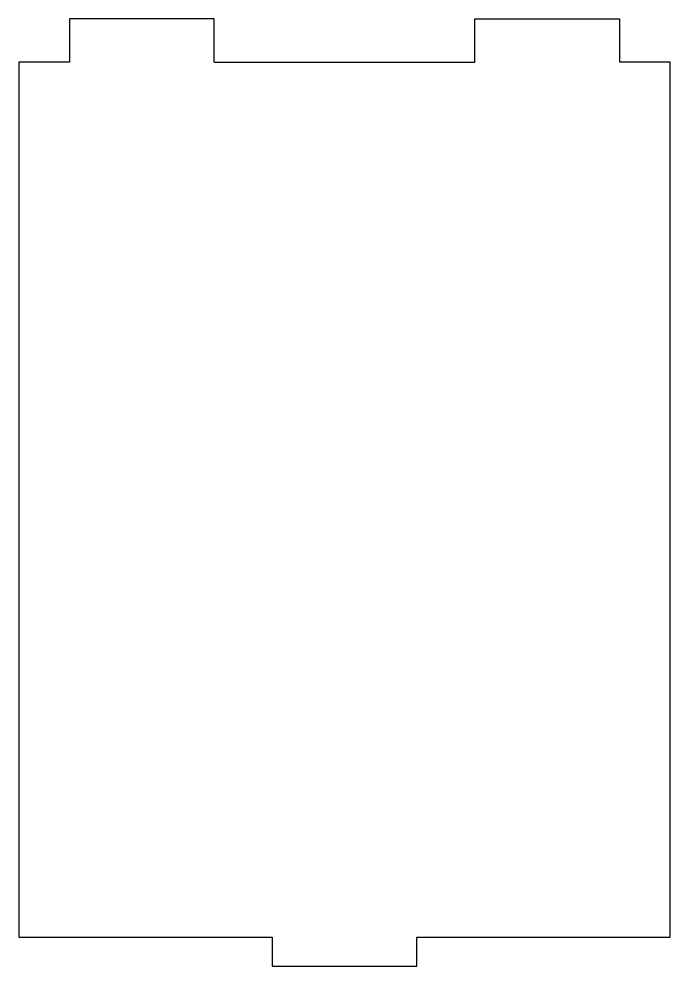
# Model space of a CAD drawing. Extents: x -61 to -16, y 45.5 to 111.
import ezdxf

# ---------------------------------------------------------------- set-up
doc = ezdxf.new("R2010")
doc.units = 0
doc.layers.get('0').update_dxf_attribs({"linetype": 'continuous'})

# ---------------------------------------------------------------- blocks, each defined once
blk = doc.blocks.new('PAD021')
at = {"color": 0}
for p, q in [((-47.5, 111), (-57.5, 111)), ((-57.5, 111), (-57.5, 108)), ((-47.5, 108), (-47.5, 111)), ((-29.5, 111), (-19.5, 111)), ((-29.5, 108), (-29.5, 111)), ((-19.5, 111), (-19.5, 108)), ((-57.5, 108), (-61, 108)), ((-61, 108), (-61, 47.5)), ((-47.5, 108), (-29.5, 108)), ((-16, 108), (-19.5, 108)), ((-16, 47.5), (-16, 108)), ((-61, 47.5), (-43.5, 47.5)), ((-43.5, 47.5), (-43.5, 45.5)), ((-33.5, 45.5), (-33.5, 47.5)), ((-33.5, 47.5), (-16, 47.5)), ((-43.5, 45.5), (-33.5, 45.5))]:
    blk.add_line(p, q, dxfattribs=at)

msp = doc.modelspace()

# ---------------------------------------------------------------- block references
at = {"color": 0}
msp.add_blockref('PAD021', (0, 0), dxfattribs=at)

doc.saveas('drawing.dxf')
